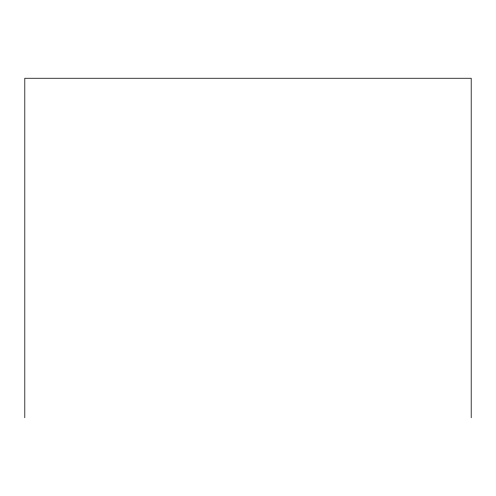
<?xml version="1.0" encoding="UTF-8"?>
<svg xmlns="http://www.w3.org/2000/svg" width="496" height="496" viewBox="0 0 496 496"><rect width="100%" height="100%" fill="white"/><g stroke="black" fill="none" stroke-linecap="round" stroke-linejoin="round"><path stroke-width="0.74" d="M471.2 417.744L471.2 78.256L24.8 78.256L24.8 417.744"/></g></svg>
